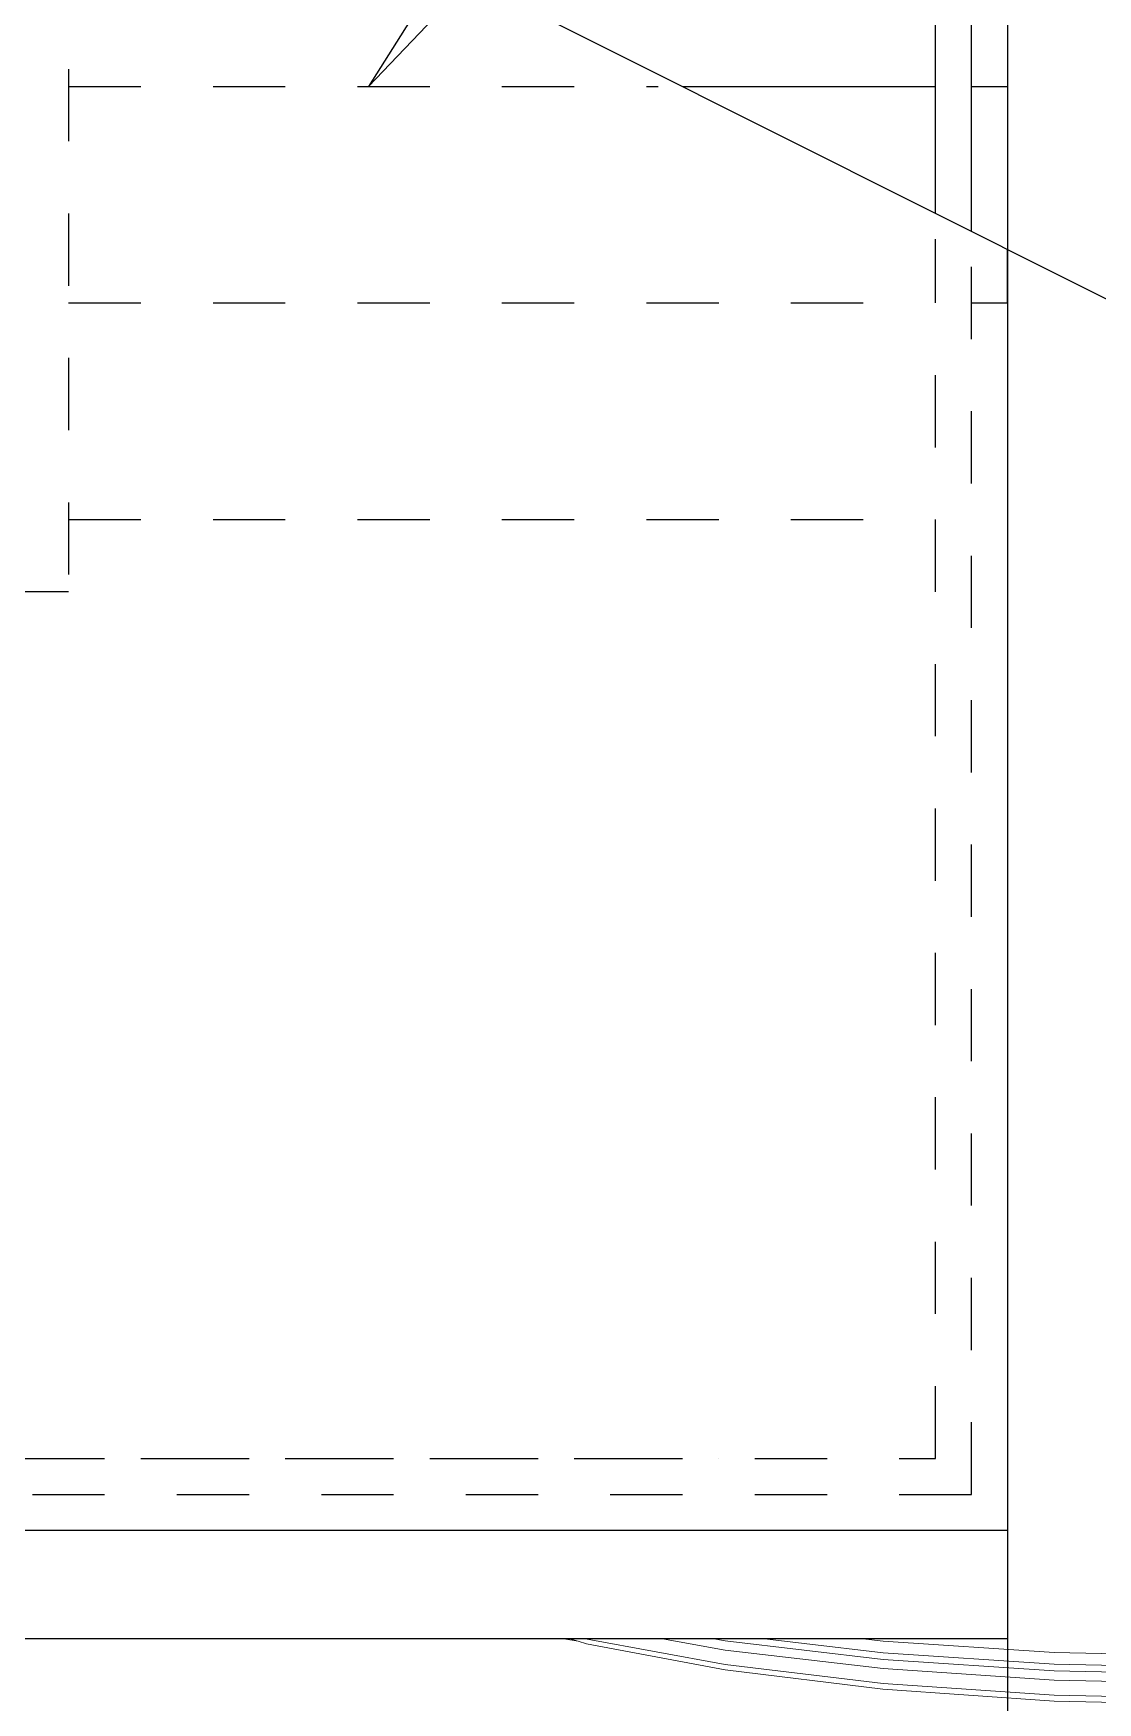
# Model space of a CAD drawing. Extents: x -28 to 149, y -33 to 76.
# Drawn here: x 57.926 to 59.4, y 18.662 to 20.973 of the extents above; entities that cross this region are included whole.
import ezdxf

# ---------------------------------------------------------------- set-up
doc = ezdxf.new("R2010")
doc.units = 0
doc.set_wipeout_variables(frame=1)
doc.linetypes.add('STYLE_01', pattern=[0.15, 0.1, -0.05])
for name, color, linetype in [('arq-escaleras', 1, 'Continuous'), ('arq-mobiliario', 1, 'Continuous'), ('arq-paredes-liv', 3, 'Continuous'), ('arq-proyeccion', 251, 'STYLE_01'), ('arq-proyección edificios anexos', 250, 'Continuous')]:
    doc.layers.add(name, color=color, linetype=linetype)

# ---------------------------------------------------------------- blocks, each defined once
blk = doc.blocks.new('08')
at = {"lineweight": 0}
for p, q in [((-1.0535, -7.168), (-1.1738, -7.1458)), ((-1.3407, -7.1839), (-1.3401, -7.1855)), ((-1.2095, -7.1839), (-1.3407, -7.1839)), ((-1.3401, -7.1855), (-1.3393, -7.1879)), ((-1.2636, -7.4052), (-1.3393, -7.1879)), ((-1.3393, -7.1879), (-1.3371, -7.1942)), ((-1.1237, -7.4383), (-1.2095, -7.1839)), ((-0.8809, -7.1839), (-1.2095, -7.1839)), ((-0.5543, -7.168), (-1.0535, -7.168)), ((-0.8592, -7.4423), (-0.8809, -7.1839)), ((-0.5543, -7.1839), (-0.8809, -7.1839)), ((-0.5543, -7.168), (-0.5543, -7.1839)), ((-0.5332, -7.168), (-0.5543, -7.168)), ((-0.5332, -7.1839), (-0.5543, -7.1839)), ((-0.5332, -7.1839), (-0.5332, -7.168)), ((-0.4757, -7.168), (-0.5332, -7.168)), ((-0.4757, -7.1839), (-0.5332, -7.1839)), ((-0.4757, -7.168), (-0.4757, -7.1839)), ((-0.3971, -7.168), (-0.4757, -7.168)), ((-0.3971, -7.1839), (-0.4757, -7.1839)), ((-0.3971, -7.1839), (-0.3971, -7.168)), ((-0.0256, -7.168), (-0.3971, -7.168)), ((-0.0256, -7.1839), (-0.3971, -7.1839)), ((-1.3371, -7.1942), (-1.3341, -7.2029)), ((-1.3198, -7.2439), (-1.3341, -7.2029)), ((-1.335, -7.2439), (-1.3536, -7.252)), ((-1.3536, -7.252), (-1.3536, -7.4093)), ((-1.3198, -7.2439), (-1.335, -7.2439)), ((-1.335, -7.2439), (-1.335, -7.4093)), ((-1.2636, -7.4052), (-1.3198, -7.2439)), ((-1.3672, -7.4093), (-1.3767, -7.4093)), ((-1.3767, -7.4093), (-1.3767, -8.2956)), ((-1.3663, -7.4093), (-1.3672, -7.4093)), ((-1.3672, -7.4093), (-1.3672, -8.2956)), ((-1.3663, -7.4093), (-1.3536, -7.4093)), ((-1.3663, -8.622), (-1.3663, -7.4093)), ((-1.335, -7.4093), (-1.3536, -7.4093)), ((-1.2636, -7.4093), (-1.335, -7.4093)), ((-1.2576, -7.4149), (-1.2636, -7.4052)), ((-1.2636, -7.4093), (-1.2636, -7.4052)), ((-1.2636, -7.4122), (-1.2636, -7.4093)), ((-1.2636, -7.4122), (-1.2576, -7.4218)), ((-1.2636, -7.6685), (-1.2636, -7.4122)), ((-1.2092, -7.4271), (-1.2576, -7.4149)), ((-1.2576, -7.4218), (-1.2092, -7.4341)), ((-1.1345, -7.4374), (-1.2092, -7.4271)), ((-1.2092, -7.4341), (-1.1345, -7.4444)), ((-1.2092, -7.4341), (-1.2039, -7.7265)), ((-1.1237, -7.4383), (-1.1345, -7.4374)), ((-1.1223, -7.4423), (-1.1237, -7.4383)), ((-1.1223, -7.4454), (-1.1223, -7.4423)), ((-1.1223, -7.4423), (-0.8592, -7.4423)), ((-0.8592, -7.4493), (-0.8592, -7.4423)), ((0.8588, -7.4423), (-0.8592, -7.4423)), ((-1.1345, -7.4444), (-1.1223, -7.4454)), ((-1.1223, -7.4493), (-1.1223, -7.4454)), ((-1.0843, -7.7146), (-1.1223, -7.4493)), ((-1.0537, -7.4493), (-1.1223, -7.4493)), ((-1.0537, -7.4493), (-0.9185, -7.4493)), ((-1.0537, -7.4493), (-0.8968, -7.4493)), ((-0.8968, -7.4493), (-0.8592, -7.4493)), ((-0.859, -7.4494), (-0.8968, -7.4493)), ((-0.2334, -7.4494), (-0.8592, -7.4493)), ((-0.8592, -7.4493), (-0.0002, -7.4493)), ((-0.8304, -7.7323), (-0.859, -7.4494)), ((-0.2334, -7.4494), (-0.859, -7.4494)), ((-0.0002, -7.4493), (-0.2334, -7.4494)), ((-1.2713, -7.6756), (-1.2636, -7.6685)), ((-1.2713, -7.6786), (-1.2636, -7.6723)), ((-1.2636, -7.6723), (-1.2636, -7.6685)), ((-1.2636, -7.683), (-1.2636, -7.6723)), ((-1.2713, -7.6786), (-1.2713, -7.6756)), ((-1.2713, -7.6866), (-1.2713, -7.6786)), ((-1.2636, -7.683), (-1.2713, -7.6866)), ((-1.2713, -7.971), (-1.2713, -7.6866)), ((-1.2636, -7.9159), (-1.2636, -7.683)), ((-1.247, -7.7142), (-1.2526, -7.7291)), ((-1.2039, -7.7265), (-1.247, -7.7142)), ((-1.0734, -7.7549), (-1.0843, -7.7146)), ((-1.2526, -7.7291), (-1.2569, -7.7712)), ((-1.2039, -7.7265), (-1.1345, -7.7404)), ((-1.1345, -7.7404), (-1.1121, -7.7551)), ((-0.7117, -8.2751), (-0.8304, -7.7323)), ((-1.1121, -7.7551), (-1.0995, -7.7861)), ((-1.0734, -7.9171), (-1.0734, -7.7549)), ((-0.9406, -8.2473), (-1.0734, -7.7549)), ((-1.2569, -7.7712), (-1.259, -7.831)), ((-1.2291, -7.8078), (-1.2269, -7.7851)), ((-1.2269, -7.7851), (-1.2239, -7.7769)), ((-1.1135, -7.7769), (-1.2239, -7.7769)), ((-1.1135, -7.7769), (-1.0995, -7.7861)), ((-1.0995, -7.7861), (-1.0958, -7.7951)), ((-1.2302, -7.8401), (-1.2291, -7.8078)), ((-1.0958, -7.7951), (-1.0899, -7.8498)), ((-1.259, -7.831), (-1.2593, -7.9158)), ((-1.0899, -7.8498), (-1.09, -7.9163)), ((-1.2593, -7.9158), (-1.2636, -7.9159)), ((-1.2636, -7.9323), (-1.2636, -7.9159)), ((-1.2593, -7.9158), (-1.2594, -7.9327)), ((-1.2307, -7.916), (-1.2593, -7.9158)), ((-1.09, -7.9163), (-1.2307, -7.916)), ((-1.09, -7.9163), (-1.09, -7.9164)), ((-1.0734, -7.9171), (-1.09, -7.9164)), ((-1.09, -7.9164), (-1.09, -7.9323)), ((-1.072, -8.7625), (-1.0734, -7.9171)), ((-1.2636, -7.9323), (-1.2594, -7.9327)), ((-1.2636, -7.9323), (-1.2636, -7.9746)), ((-1.2594, -7.9327), (-1.262, -8.6734)), ((-1.2594, -7.9327), (-1.2308, -7.9324)), ((-1.2315, -8.0736), (-1.2308, -7.9324)), ((-1.2308, -7.9324), (-1.09, -7.9323)), ((-1.09, -8.0289), (-1.09, -7.9323)), ((-1.09, -7.9323), (-1.0797, -7.9323)), ((-1.0797, -7.9323), (-1.0806, -8.7496)), ((-1.2713, -7.971), (-1.2636, -7.9746)), ((-1.2713, -7.979), (-1.2713, -7.971)), ((-1.2636, -7.9746), (-1.2636, -7.9852)), ((-1.2713, -7.979), (-1.2636, -7.9852)), ((-1.2713, -7.979), (-1.2713, -7.9819)), ((-1.2636, -7.9891), (-1.2713, -7.9819)), ((-1.2636, -7.9852), (-1.2636, -7.9892)), ((-1.2636, -8.1416), (-1.2636, -7.9891)), ((-1.2636, -7.9892), (-1.2636, -7.9891)), ((-1.2636, -7.9892), (-1.2633, -8.3186)), ((-1.2242, -7.9932), (-1.2278, -8.0038)), ((-1.1819, -7.9939), (-1.2242, -7.9932)), ((-1.1141, -7.9957), (-1.1819, -7.9939)), ((-1.0994, -8.0055), (-1.1141, -7.9957)), ((-1.2278, -8.0038), (-1.2305, -8.0331)), ((-1.2164, -8.0214), (-1.2137, -8.0134)), ((-1.2137, -8.0134), (-1.1717, -8.0137)), ((-1.1717, -8.0137), (-1.1041, -8.0139)), ((-1.1041, -8.0139), (-1.0931, -8.0213)), ((-1.09, -8.0289), (-1.0994, -8.0055)), ((-1.2305, -8.0331), (-1.2315, -8.0736)), ((-1.2194, -8.0736), (-1.2185, -8.0432)), ((-1.2185, -8.0432), (-1.2164, -8.0214)), ((-1.09, -8.029), (-1.0931, -8.0213)), ((-1.09, -8.029), (-1.09, -8.0289)), ((-1.0899, -8.5748), (-1.09, -8.029)), ((-1.2315, -8.0736), (-1.2337, -8.5353)), ((-1.2217, -8.5353), (-1.2194, -8.0736)), ((-1.2636, -8.1416), (-1.2634, -8.3186)), ((-1.2636, -8.1416), (-1.2636, -8.5901)), ((-0.9406, -8.2473), (-0.9395, -8.2493)), ((-0.9395, -8.2493), (-0.809, -8.4742)), ((-0.6269, -8.4992), (-0.7117, -8.2751)), ((-1.3672, -8.2956), (-1.3767, -8.2956)), ((-1.3767, -8.5509), (-1.3767, -8.2956)), ((-1.3672, -8.3608), (-1.3672, -8.2956)), ((-1.2634, -8.3186), (-1.2633, -8.3186)), ((-1.2634, -8.3186), (-1.2632, -8.4653)), ((-1.2633, -8.3186), (-1.2631, -8.4653)), ((-1.3672, -8.3608), (-1.3672, -8.3688)), ((-1.3672, -8.3688), (-1.3672, -8.3977)), ((-1.3672, -8.4108), (-1.3672, -8.3977)), ((-1.3672, -8.4108), (-1.3672, -8.4728)), ((-1.3672, -8.4743), (-1.3672, -8.4728)), ((-1.3672, -8.5509), (-1.3672, -8.4743)), ((-1.2632, -8.4653), (-1.2631, -8.4653)), ((-1.2632, -8.4653), (-1.2632, -8.5297)), ((-1.2631, -8.4653), (-1.2631, -8.5298)), ((-0.8079, -8.476), (-0.809, -8.4742)), ((-0.8079, -8.476), (-0.6674, -8.6599)), ((-0.6269, -8.4992), (-0.536, -8.6831)), ((-1.3672, -8.5509), (-1.3767, -8.5509)), ((-1.3767, -8.5613), (-1.3767, -8.5509)), ((-1.3672, -8.5514), (-1.3672, -8.5509)), ((-1.3672, -8.5518), (-1.3672, -8.5514)), ((-1.3672, -8.5613), (-1.3672, -8.5518)), ((-1.2631, -8.5298), (-1.2632, -8.5297)), ((-1.2632, -8.5297), (-1.2631, -8.6374)), ((-1.2631, -8.5298), (-1.263, -8.6373)), ((-1.2344, -8.6734), (-1.2337, -8.5353)), ((-1.2337, -8.5353), (-1.2328, -8.5718)), ((-1.2211, -8.5626), (-1.2217, -8.5353)), ((-1.6445, -8.5839), (-1.6206, -8.5552)), ((-1.6074, -8.5708), (-1.6324, -8.5983)), ((-1.6074, -8.5708), (-1.6206, -8.5552)), ((-1.5878, -8.5942), (-1.6074, -8.5708)), ((-1.3672, -8.5613), (-1.3767, -8.5613)), ((-1.3767, -8.588), (-1.3767, -8.5613)), ((-1.3672, -8.5613), (-1.3672, -8.588)), ((-1.3031, -8.5742), (-1.2636, -8.5901)), ((-1.3031, -8.5742), (-1.3031, -8.6479)), ((-1.2328, -8.5718), (-1.2305, -8.5985)), ((-1.2193, -8.5827), (-1.2211, -8.5626)), ((-1.0899, -8.5748), (-1.0931, -8.5827)), ((-1.0899, -8.5765), (-1.0899, -8.5748)), ((-1.6445, -8.5839), (-1.6564, -8.6185)), ((-1.6324, -8.5983), (-1.6445, -8.5839)), ((-1.6227, -8.61), (-1.6324, -8.5983)), ((-1.5878, -8.5942), (-1.6122, -8.6179)), ((-1.5213, -8.6734), (-1.5878, -8.5942)), ((-1.5213, -8.6734), (-1.5878, -8.5942)), ((-1.3672, -8.588), (-1.3767, -8.588)), ((-1.3767, -8.6245), (-1.3767, -8.588)), ((-1.3672, -8.6192), (-1.3672, -8.588)), ((-1.2636, -8.6377), (-1.2636, -8.5901)), ((-1.2305, -8.5985), (-1.2273, -8.6082)), ((-1.217, -8.59), (-1.2193, -8.5827)), ((-1.217, -8.59), (-1.1041, -8.59)), ((-1.1135, -8.6082), (-1.0987, -8.5985)), ((-1.0931, -8.5827), (-1.1041, -8.59)), ((-1.0987, -8.5985), (-1.0899, -8.5765)), ((-1.0899, -8.6582), (-1.0899, -8.5765)), ((-1.6542, -8.6535), (-1.6564, -8.6185)), ((-1.6471, -8.6295), (-1.6564, -8.6185)), ((-1.6227, -8.61), (-1.6356, -8.6328)), ((-1.6108, -8.6191), (-1.6249, -8.6418)), ((-1.6224, -8.6094), (-1.6227, -8.61)), ((-1.6122, -8.6179), (-1.6224, -8.6094)), ((-1.6108, -8.6191), (-1.6122, -8.6179)), ((-1.5935, -8.6337), (-1.6108, -8.6191)), ((-1.363, -8.6734), (-1.3672, -8.6192)), ((-1.3672, -8.6192), (-1.3672, -8.6245)), ((-1.3663, -8.622), (-1.3672, -8.6192)), ((-1.3662, -8.622), (-1.3663, -8.622)), ((-1.3662, -8.622), (-1.3622, -8.6734)), ((-1.3637, -8.6239), (-1.3662, -8.622)), ((-1.1135, -8.6082), (-1.2273, -8.6082)), ((-1.6471, -8.6295), (-1.6368, -8.6417)), ((-1.6368, -8.6417), (-1.6393, -8.6589)), ((-1.6356, -8.6328), (-1.6368, -8.6417)), ((-1.6249, -8.6418), (-1.6356, -8.6328)), ((-1.6089, -8.6552), (-1.6249, -8.6418)), ((-1.5935, -8.6337), (-1.6089, -8.6552)), ((-1.5461, -8.6734), (-1.5935, -8.6337)), ((-1.5935, -8.6337), (-1.5461, -8.6734)), ((-1.3728, -8.6734), (-1.3767, -8.6245)), ((-1.3633, -8.6734), (-1.3672, -8.6245)), ((-1.3636, -8.624), (-1.3637, -8.6239)), ((-1.3598, -8.6734), (-1.3636, -8.624)), ((-1.3031, -8.6479), (-1.3636, -8.624)), ((-1.263, -8.6376), (-1.3252, -8.6734)), ((-1.3031, -8.6589), (-1.2636, -8.6377)), ((-1.2636, -8.6377), (-1.2631, -8.6374)), ((-1.2631, -8.6374), (-1.263, -8.6373)), ((-1.263, -8.6373), (-1.263, -8.6376)), ((-1.263, -8.6376), (-1.263, -8.6508)), ((-1.2314, -8.6362), (-1.2338, -8.6629)), ((-1.2283, -8.6264), (-1.2314, -8.6362)), ((-1.2283, -8.6264), (-1.1135, -8.6264)), ((-1.2202, -8.652), (-1.2179, -8.6447)), ((-1.1204, -8.6447), (-1.2179, -8.6447)), ((-1.1739, -8.6763), (-1.1014, -8.6345)), ((-1.1204, -8.6447), (-1.1739, -8.6734)), ((-1.1014, -8.6345), (-1.1204, -8.6447)), ((-1.1014, -8.6345), (-1.1135, -8.6264)), ((-1.0987, -8.6362), (-1.1014, -8.6345)), ((-1.1014, -8.6465), (-1.1014, -8.6345)), ((-1.0899, -8.6582), (-1.0987, -8.6362)), ((-1.6492, -8.6595), (-1.6492, -8.6595)), ((-1.6347, -8.6767), (-1.6492, -8.6595)), ((-1.6311, -8.6658), (-1.6393, -8.6589)), ((-1.6393, -8.6589), (-1.6347, -8.6767)), ((-1.6189, -8.6761), (-1.6311, -8.6658)), ((-1.6089, -8.6552), (-1.6189, -8.6761)), ((-1.5763, -8.6825), (-1.6089, -8.6552)), ((-1.3302, -8.6734), (-1.3031, -8.6589)), ((-1.3225, -8.6734), (-1.263, -8.6508)), ((-1.3031, -8.6479), (-1.3031, -8.6589)), ((-1.263, -8.6508), (-1.263, -8.6734)), ((-1.2338, -8.6629), (-1.234, -8.6734)), ((-1.222, -8.672), (-1.2202, -8.652)), ((-1.1014, -8.6488), (-1.1739, -8.6763)), ((-1.1014, -8.6465), (-1.0931, -8.652)), ((-1.1014, -8.6488), (-1.1014, -8.6465)), ((-1.1014, -8.6833), (-1.1014, -8.6488)), ((-1.0931, -8.652), (-1.0899, -8.6599)), ((-1.0899, -8.6599), (-1.0899, -8.6582)), ((-1.0899, -8.7359), (-1.0899, -8.6599)), ((-0.4962, -8.7844), (-0.6674, -8.6599)), ((-1.6347, -8.6767), (-1.6329, -8.6839)), ((-1.6329, -8.6839), (-1.6219, -8.6931)), ((-1.6189, -8.6761), (-1.5327, -8.7484)), ((-1.5769, -8.6833), (-1.5553, -8.6833)), ((-1.5533, -8.6904), (-1.5748, -8.6904)), ((-1.5533, -8.6763), (-1.573, -8.6763)), ((-1.5651, -8.6734), (-1.5461, -8.6734)), ((-1.5553, -8.6833), (-1.5533, -8.6763)), ((-1.5533, -8.6904), (-1.5553, -8.6833)), ((-1.5553, -8.6833), (-1.5013, -8.6833)), ((-1.5533, -8.6763), (-1.5002, -8.6763)), ((-1.5533, -8.6904), (-1.5002, -8.6904)), ((-1.5213, -8.6734), (-1.5461, -8.6734)), ((-1.5461, -8.6734), (-1.5461, -8.6734)), ((-1.5213, -8.6734), (-1.5213, -8.6734)), ((-1.3728, -8.6734), (-1.5213, -8.6734)), ((-1.5013, -8.6833), (-1.5002, -8.6763)), ((-1.5002, -8.6904), (-1.5013, -8.6833)), ((-1.5013, -8.6833), (-1.1014, -8.6833)), ((-1.5002, -8.6763), (-1.1739, -8.6763)), ((-1.5002, -8.6904), (-1.1739, -8.6904)), ((-1.3728, -8.6734), (-1.3633, -8.6734)), ((-1.3633, -8.6734), (-1.363, -8.6734)), ((-1.363, -8.6734), (-1.3622, -8.6734)), ((-1.3622, -8.6734), (-1.3598, -8.6734)), ((-1.3598, -8.6734), (-1.3302, -8.6734)), ((-1.3252, -8.6734), (-1.3302, -8.6734)), ((-1.3225, -8.6734), (-1.3252, -8.6734)), ((-1.263, -8.6734), (-1.3225, -8.6734)), ((-1.262, -8.6734), (-1.263, -8.6734)), ((-1.2344, -8.6734), (-1.262, -8.6734)), ((-1.234, -8.6734), (-1.2344, -8.6734)), ((-1.222, -8.6734), (-1.234, -8.6734)), ((-1.222, -8.6734), (-1.222, -8.672)), ((-1.1739, -8.6734), (-1.222, -8.6734)), ((-1.1739, -8.6734), (-1.1739, -8.6763)), ((-1.1739, -8.6933), (-1.1739, -8.6904)), ((-1.1014, -8.7179), (-1.1739, -8.6904)), ((-1.1014, -8.6833), (-1.1014, -8.7179)), ((-0.4297, -8.7936), (-0.536, -8.6831)), ((-1.619, -8.6955), (-1.6219, -8.6931)), ((-1.5719, -8.735), (-1.619, -8.6955)), ((-1.619, -8.6955), (-1.5893, -8.7309)), ((-1.5634, -8.6933), (-1.5666, -8.6933)), ((-1.5139, -8.7349), (-1.5634, -8.6933)), ((-1.5634, -8.6933), (-1.5223, -8.6933)), ((-1.5087, -8.7048), (-1.5223, -8.6933)), ((-1.5046, -8.6933), (-1.5223, -8.6933)), ((-1.4997, -8.6992), (-1.5087, -8.7048)), ((-1.4953, -8.716), (-1.5087, -8.7048)), ((-1.4997, -8.6992), (-1.5046, -8.6933)), ((-1.4866, -8.7148), (-1.5046, -8.6933)), ((-1.5046, -8.6933), (-1.5046, -8.6933)), ((-1.5046, -8.6933), (-1.3713, -8.6933)), ((-1.4866, -8.7148), (-1.4997, -8.6992)), ((-1.346, -9.0139), (-1.3713, -8.6933)), ((-1.3713, -8.6933), (-1.3618, -8.6933)), ((-1.3365, -9.0135), (-1.3618, -8.6933)), ((-1.3618, -8.6933), (-1.3614, -8.6933)), ((-1.3365, -9.0135), (-1.3614, -8.6933)), ((-1.3614, -8.6933), (-1.3606, -8.6933)), ((-1.3606, -8.6933), (-1.3356, -9.0133)), ((-1.3606, -8.6933), (-1.3582, -8.6933)), ((-1.3331, -9.0132), (-1.3582, -8.6933)), ((-1.3582, -8.6933), (-1.3302, -8.6933)), ((-1.2629, -8.7162), (-1.3302, -8.6933)), ((-1.3302, -8.6933), (-1.3031, -8.7079)), ((-1.3225, -8.6933), (-1.3302, -8.6933)), ((-1.3225, -8.6933), (-1.2629, -8.716)), ((-1.263, -8.6933), (-1.3225, -8.6933)), ((-1.3031, -9.1597), (-1.3031, -8.7079)), ((-1.3031, -8.7079), (-1.2636, -8.7291)), ((-1.263, -8.6933), (-1.2629, -8.716)), ((-1.262, -8.6933), (-1.263, -8.6933)), ((-1.262, -8.6933), (-1.2628, -8.9082)), ((-1.2346, -8.6933), (-1.262, -8.6933)), ((-1.2346, -8.6995), (-1.2358, -8.9133)), ((-1.2345, -8.6933), (-1.2346, -8.6995)), ((-1.2346, -8.6995), (-1.2346, -8.6933)), ((-1.2345, -8.6933), (-1.2346, -8.6933)), ((-1.2225, -8.6933), (-1.2345, -8.6933)), ((-1.2242, -8.9132), (-1.2226, -8.6994)), ((-1.2226, -8.6994), (-1.2225, -8.6933)), ((-1.1739, -8.6933), (-1.2225, -8.6933)), ((-1.1014, -8.7321), (-1.1739, -8.6933)), ((-1.1739, -8.6933), (-1.1014, -8.7179)), ((-1.5719, -8.735), (-1.5893, -8.7309)), ((-1.549, -8.7543), (-1.5719, -8.735)), ((-1.5327, -8.7484), (-1.5139, -8.7349)), ((-1.4953, -8.716), (-1.5139, -8.7349)), ((-1.4979, -8.7484), (-1.5139, -8.7349)), ((-1.478, -8.7305), (-1.4979, -8.7484)), ((-1.4926, -8.7182), (-1.4953, -8.716)), ((-1.4926, -8.7182), (-1.4866, -8.7148)), ((-1.478, -8.7305), (-1.4926, -8.7182)), ((-1.4665, -8.7402), (-1.478, -8.7305)), ((-1.2636, -9.1096), (-1.2636, -8.7291)), ((-1.2636, -8.7291), (-1.263, -8.7294)), ((-1.263, -8.7294), (-1.2628, -8.9082)), ((-1.263, -8.7294), (-1.2629, -8.7294)), ((-1.2629, -8.716), (-1.2629, -8.7162)), ((-1.2629, -8.7162), (-1.2629, -8.7294)), ((-1.2629, -8.7294), (-1.2628, -8.9082)), ((-1.1014, -8.7179), (-1.1014, -8.7321)), ((-1.0942, -8.7832), (-1.0899, -8.7359)), ((-1.5423, -8.7599), (-1.549, -8.7543)), ((-1.5379, -8.7636), (-1.5423, -8.7599)), ((-1.5205, -8.7587), (-1.5327, -8.7484)), ((-1.5123, -8.7655), (-1.5205, -8.7587)), ((-1.4872, -8.7574), (-1.5123, -8.7655)), ((-1.4872, -8.7574), (-1.4979, -8.7484)), ((-1.4665, -8.7402), (-1.4872, -8.7574)), ((-1.0806, -8.7496), (-1.0862, -8.8064)), ((-1.5123, -8.7655), (-1.5379, -8.7636)), ((-1.0942, -8.7832), (-1.0999, -8.7896)), ((-1.0946, -8.7878), (-1.0942, -8.7832)), ((-1.0762, -8.8223), (-1.072, -8.7625)), ((-1.0999, -8.7896), (-1.1677, -8.8784)), ((-1.1083, -8.8077), (-1.0978, -8.7964)), ((-1.1077, -8.8236), (-1.0978, -8.7964)), ((-1.0862, -8.8064), (-1.1021, -8.8521)), ((-1.0978, -8.7964), (-1.0946, -8.7878)), ((-0.4962, -8.7844), (-0.4089, -8.8339)), ((-1.1775, -8.894), (-1.1083, -8.8077)), ((-1.1267, -8.8436), (-1.1077, -8.8236)), ((-1.0858, -8.8491), (-1.0762, -8.8223)), ((-1.1991, -8.9335), (-1.1267, -8.8436)), ((-1.1021, -8.8521), (-1.125, -8.8769)), ((-1.0862, -8.8485), (-1.1077, -8.8657)), ((-1.0862, -8.8485), (-1.1021, -8.8942)), ((-1.0858, -8.8491), (-1.0862, -8.8485)), ((-1.0762, -8.8644), (-1.0858, -8.8491)), ((-1.0587, -8.8732), (-1.0471, -8.837)), ((-0.9787, -8.8512), (-1.0471, -8.837)), ((-0.8744, -8.8643), (-0.9787, -8.8512)), ((-0.4089, -8.8339), (-0.3206, -8.8545)), ((-0.3755, -8.8385), (-0.3229, -8.8389)), ((0.3225, -8.8389), (-0.3229, -8.8389)), ((-1.1077, -8.8657), (-1.1176, -8.896)), ((-1.1021, -8.8942), (-1.1077, -8.8657)), ((-1.0931, -8.9114), (-1.0762, -8.8644)), ((-1.0587, -8.8732), (-1.0762, -8.8644)), ((-1.0471, -8.8791), (-1.0587, -8.8732)), ((-0.7388, -8.8757), (-0.8744, -8.8643)), ((-0.5772, -8.8851), (-0.7388, -8.8757)), ((0.3202, -8.8545), (-0.3206, -8.8545)), ((-1.2208, -8.966), (-1.1775, -8.894)), ((-1.125, -8.8769), (-1.1986, -8.9817)), ((-1.1907, -9.0009), (-1.1176, -8.896)), ((-1.1677, -8.8784), (-1.1775, -8.894)), ((-1.1176, -8.896), (-1.125, -8.919)), ((-1.1021, -8.8942), (-1.0931, -8.9114)), ((-1.065, -8.9349), (-1.0471, -8.8791)), ((-0.9787, -8.8933), (-1.0471, -8.8791)), ((-0.8744, -8.9064), (-0.9787, -8.8933)), ((-0.3956, -8.8921), (-0.5772, -8.8851)), ((-0.2004, -8.8964), (-0.3956, -8.8921)), ((-0.0002, -8.8979), (-0.2004, -8.8964)), ((-1.2628, -8.9082), (-1.2636, -9.1096)), ((-1.2615, -8.9722), (-1.2628, -8.9082)), ((-1.2358, -8.9133), (-1.235, -8.952)), ((-1.2236, -8.9452), (-1.2242, -8.9132)), ((-1.125, -8.919), (-1.116, -8.9359)), ((-1.116, -8.9359), (-1.0931, -8.9114)), ((-1.065, -8.9349), (-1.0931, -8.9114)), ((-0.7388, -8.9179), (-0.8744, -8.9064)), ((-0.5772, -8.9272), (-0.7388, -8.9179)), ((-1.2513, -9.0191), (-1.1991, -8.9335)), ((-1.235, -8.952), (-1.2236, -8.9452)), ((-1.2214, -8.9659), (-1.2236, -8.9452)), ((-1.116, -8.9359), (-1.1044, -8.9489)), ((-1.0893, -8.966), (-1.065, -8.9349)), ((-0.9968, -8.9575), (-1.065, -8.9349)), ((-0.3956, -8.9342), (-0.5772, -8.9272)), ((-0.2004, -8.9385), (-0.3956, -8.9342)), ((-0.0002, -8.94), (-0.2004, -8.9385)), ((-1.235, -8.952), (-1.2323, -8.9773)), ((-1.2323, -8.9773), (-1.2214, -8.9659)), ((-1.2288, -8.9793), (-1.2208, -8.966)), ((-1.2208, -8.966), (-1.2214, -8.9659)), ((-1.1044, -8.9489), (-1.1634, -9.0462)), ((-1.1044, -8.9489), (-1.0893, -8.966)), ((-1.0893, -8.966), (-1.0734, -8.9728)), ((-0.8916, -8.9783), (-0.9968, -8.9575)), ((-1.2615, -8.9722), (-1.2571, -9.0148)), ((-1.1986, -8.9817), (-1.2507, -9.0759)), ((-1.2323, -8.9773), (-1.2288, -8.9793)), ((-1.0734, -8.9728), (-1.1235, -9.068)), ((-1.0836, -9.0898), (-1.0353, -8.9891)), ((-1.0734, -8.9728), (-1.0353, -8.9891)), ((-1.0353, -8.9891), (-1.0213, -8.995)), ((-0.7541, -8.9966), (-0.8916, -8.9783)), ((-1.346, -9.0139), (-1.3322, -9.1597)), ((-1.3365, -9.0135), (-1.3365, -9.0139)), ((-1.3365, -9.0139), (-1.3229, -9.158)), ((-1.3356, -9.0133), (-1.3218, -9.1598)), ((-1.3331, -9.0132), (-1.3194, -9.1598)), ((-1.2571, -9.0148), (-1.2513, -9.0191)), ((-1.2571, -9.0148), (-1.2507, -9.0759)), ((-1.2431, -9.0938), (-1.1907, -9.0009)), ((-1.0213, -8.995), (-0.9151, -9.0218)), ((-0.5897, -9.0115), (-0.7541, -8.9966)), ((-0.4044, -9.0227), (-0.5897, -9.0115)), ((-0.9151, -9.0218), (-0.7751, -9.0452)), ((-0.2081, -9.0585), (-0.4044, -9.0227)), ((-0.4044, -9.0227), (-0.205, -9.0296)), ((-0.205, -9.0296), (-0.0002, -9.0319)), ((-1.1634, -9.0462), (-1.2191, -9.1454)), ((-0.7751, -9.0452), (-0.6068, -9.0644)), ((-0.0002, -9.0612), (-0.2081, -9.0585)), ((-1.2507, -9.0759), (-1.2636, -9.1096)), ((-1.1235, -9.068), (-1.1837, -9.1703)), ((-0.6068, -9.0644), (-0.4165, -9.0787)), ((-0.4165, -9.0787), (-0.2112, -9.0875)), ((-1.2613, -9.1289), (-1.2431, -9.0938)), ((-1.1483, -9.1951), (-1.0836, -9.0898)), ((-0.2112, -9.0875), (-0.0002, -9.0905)), ((-1.2636, -9.1096), (-1.2613, -9.1289)), ((-1.2636, -9.1096), (-1.2636, -9.1598)), ((-1.2613, -9.1289), (-1.2614, -9.1803)), ((-1.2613, -9.1289), (-1.2371, -9.1827)), ((-1.2191, -9.1454), (-1.2371, -9.1827)), ((-1.3227, -9.1597), (-1.3322, -9.1597)), ((-1.3227, -9.1597), (-1.3229, -9.158)), ((-1.3227, -9.1597), (-1.3218, -9.1598)), ((-1.3218, -9.1598), (-1.3194, -9.1598)), ((-1.3194, -9.1598), (-1.2636, -9.1598)), ((-1.3031, -9.1597), (-1.2636, -9.1598)), ((-1.2636, -9.1598), (-1.2636, -9.1609)), ((-1.2633, -9.1802), (-1.2636, -9.1609)), ((-1.1837, -9.1703), (-1.2011, -9.2085)), ((-1.3284, -9.1802), (-1.3348, -9.1802)), ((-1.3348, -9.1802), (-1.3091, -9.2345)), ((-1.3284, -9.1802), (-1.3038, -9.2318)), ((-1.3151, -9.1802), (-1.3284, -9.1802)), ((-1.2898, -9.2345), (-1.3151, -9.1802)), ((-1.3151, -9.1802), (-1.3088, -9.1802)), ((-1.2916, -9.1802), (-1.3088, -9.1802)), ((-1.3088, -9.1802), (-1.2845, -9.2318)), ((-1.2916, -9.1802), (-1.2703, -9.2243)), ((-1.2633, -9.1802), (-1.2916, -9.1802)), ((-1.2633, -9.1803), (-1.2633, -9.1802)), ((-1.2614, -9.1803), (-1.2633, -9.1803)), ((-1.2633, -9.1803), (-1.2613, -9.1805)), ((-1.2613, -9.1805), (-1.2633, -9.1803)), ((-1.2492, -9.2134), (-1.2633, -9.1803)), ((-1.2614, -9.1803), (-1.2613, -9.1805)), ((-1.2613, -9.1805), (-1.2613, -9.1805)), ((-1.2371, -9.1827), (-1.2371, -9.1968)), ((-1.2371, -9.1827), (-1.2011, -9.2085)), ((-1.2371, -9.1968), (-1.2371, -9.206)), ((-1.2011, -9.2229), (-1.2371, -9.1968)), ((-1.1652, -9.2343), (-1.1483, -9.1951)), ((-1.2508, -9.2142), (-1.2507, -9.2142)), ((-1.2507, -9.2142), (-1.2492, -9.2134)), ((-1.2481, -9.2159), (-1.2507, -9.2142)), ((-1.2481, -9.2159), (-1.2492, -9.2134)), ((-1.2481, -9.2159), (-1.2387, -9.2378)), ((-1.2371, -9.206), (-1.1652, -9.2582)), ((-1.2371, -9.206), (-1.2371, -9.2357)), ((-1.1652, -9.2709), (-1.2371, -9.206)), ((-1.2011, -9.2085), (-1.2011, -9.2229)), ((-1.2011, -9.2085), (-1.1652, -9.2343)), ((-1.3091, -9.2345), (-1.3038, -9.2318)), ((-1.233, -9.2867), (-1.3091, -9.2345)), ((-1.3038, -9.2318), (-1.2294, -9.2827)), ((-1.2898, -9.2345), (-1.2845, -9.2318)), ((-1.2148, -9.2867), (-1.2898, -9.2345)), ((-1.2845, -9.2318), (-1.2113, -9.2827)), ((-1.2703, -9.2243), (-1.2015, -9.2717)), ((-1.2387, -9.2378), (-1.2371, -9.2357)), ((-1.186, -9.2778), (-1.2387, -9.2378)), ((-1.2371, -9.2357), (-1.1655, -9.2886)), ((-1.1214, -9.2615), (-1.1652, -9.2343)), ((-1.1652, -9.2343), (-1.0484, -9.282)), ((-1.1652, -9.2582), (-1.0484, -9.3063)), ((-1.0484, -9.297), (-1.1214, -9.2615)), ((-1.233, -9.2867), (-1.1095, -9.3349)), ((-1.2294, -9.2827), (-1.107, -9.3303)), ((-1.2148, -9.2867), (-1.1001, -9.3321)), ((-1.2113, -9.2827), (-1.0907, -9.3303)), ((-1.2015, -9.2717), (-1.186, -9.2778)), ((-1.1663, -9.2927), (-1.186, -9.2778)), ((-1.1652, -9.2889), (-1.1663, -9.2927)), ((-1.1655, -9.2886), (-1.1655, -9.2886)), ((-1.1655, -9.2886), (-1.1652, -9.2888)), ((-1.1652, -9.2889), (-1.1655, -9.2886)), ((-1.0484, -9.319), (-1.1652, -9.2709)), ((-1.1652, -9.2888), (-1.1542, -9.2934)), ((-1.1542, -9.2935), (-1.1652, -9.2889)), ((-1.0484, -9.282), (-0.8913, -9.3237)), ((-1.1663, -9.2927), (-1.1546, -9.2973)), ((-1.1546, -9.2972), (-1.1542, -9.2935)), ((-1.1546, -9.2972), (-1.1539, -9.2936)), ((-1.1546, -9.2973), (-1.1546, -9.2972)), ((-1.1546, -9.2973), (-1.0606, -9.3381)), ((-1.1542, -9.2934), (-1.0484, -9.3378)), ((-1.1539, -9.2936), (-1.1542, -9.2935)), ((-1.0484, -9.3378), (-1.1539, -9.2936)), ((-0.8913, -9.3392), (-1.0484, -9.297)), ((-1.0484, -9.3063), (-0.8913, -9.3485)), ((-1.1095, -9.3349), (-0.9432, -9.377)), ((-1.107, -9.3303), (-1.1001, -9.3321)), ((-1.1001, -9.3321), (-1.0931, -9.3349)), ((-1.0931, -9.3349), (-0.9293, -9.377)), ((-1.0907, -9.3303), (-1.0606, -9.3381)), ((-1.0606, -9.3381), (-1.0492, -9.343)), ((-0.8913, -9.3612), (-1.0484, -9.319)), ((-1.0484, -9.3378), (-0.8913, -9.3807)), ((-0.8913, -9.3807), (-1.0484, -9.3378)), ((-0.8913, -9.3237), (-0.6999, -9.358)), ((-0.9254, -9.3777), (-1.0492, -9.343)), ((-0.6999, -9.3738), (-0.8913, -9.3392)), ((-0.8913, -9.3485), (-0.6999, -9.3831)), ((-0.6999, -9.3958), (-0.8913, -9.3612)), ((-0.6999, -9.358), (-0.4815, -9.3834)), ((-0.4815, -9.3834), (-0.6999, -9.358)), ((-0.9432, -9.377), (-0.9037, -9.3837)), ((-0.9293, -9.377), (-0.9254, -9.3777)), ((-0.9037, -9.3837), (-0.9254, -9.3777)), ((-0.8919, -9.3871), (-0.9037, -9.3837)), ((-0.8913, -9.3807), (-0.6999, -9.4159)), ((-0.6999, -9.4159), (-0.8913, -9.3807)), ((-0.4815, -9.3995), (-0.6999, -9.3738)), ((-0.6999, -9.3831), (-0.4815, -9.4088)), ((-0.4815, -9.3834), (-0.2445, -9.3991)), ((-0.2445, -9.3991), (-0.4815, -9.3834)), ((-0.7003, -9.4232), (-0.8919, -9.3871)), ((-0.4815, -9.4215), (-0.6999, -9.3958)), ((-0.2445, -9.4154), (-0.4815, -9.3995)), ((-0.2445, -9.3991), (-0.0002, -9.4044)), ((-0.7003, -9.4232), (-0.4817, -9.45)), ((-0.6999, -9.4159), (-0.4815, -9.4421)), ((-0.4815, -9.4421), (-0.6999, -9.4159)), ((-0.4815, -9.4088), (-0.2445, -9.4246)), ((-0.2445, -9.4373), (-0.4815, -9.4215)), ((-0.0002, -9.4207), (-0.2445, -9.4154)), ((-0.2445, -9.4246), (-0.0002, -9.43)), ((-0.2446, -9.4666), (-0.4817, -9.45)), ((-0.4815, -9.4421), (-0.2445, -9.4582)), ((-0.2445, -9.4582), (-0.4815, -9.4421)), ((-0.0002, -9.4427), (-0.2445, -9.4373)), ((-0.0002, -9.4721), (-0.2446, -9.4666)), ((-0.2445, -9.4582), (-0.0002, -9.4636)), ((-0.2445, -9.4582), (-0.2445, -9.4582)), ((-0.2445, -9.4582), (-0.0002, -9.4636))]:
    blk.add_line(p, q, dxfattribs=at)

msp = doc.modelspace()

# ---------------------------------------------------------------- block references
at = {"layer": 'arq-proyección edificios anexos'}
msp.add_blockref('08', (59.5841, 28.1304), dxfattribs=at)

# ---------------------------------------------------------------- next in the draw order: wipeouts: each hides what was drawn before it
msp.add_wipeout([(57.875, 18.75), (59.425, 18.75), (59.425, 27.25), (57.8805, 27.25), (57.8805, 18.75)]).dxf.layer = 'arq-mobiliario'

# ---------------------------------------------------------------- next in the draw order: linework, layer by layer
at = {"layer": 'arq-escaleras'}
for p, q in [((59.225, 20.6996), (59.225, 27.05)), ((59.175, 20.7246), (59.175, 27)), ((59.275, 25.4), (59.275, 20.6745)), ((58.8252, 20.9), (59.175, 20.9)), ((59.225, 20.9), (59.275, 20.9))]:
    msp.add_line(p, q, dxfattribs=at)
msp.add_lwpolyline([(57.8144, 21.678), (58.415, 21.2326), (58.6849, 21.3673), (58.3903, 20.9), (58.531, 21.0476), (59.7937, 20.4144)], dxfattribs=at)
at = {"layer": 'arq-paredes-liv'}
for p, q in [((59.275, 27.1), (59.275, 17.1)), ((59.275, 20.5993), (59.275, 20.6745))]:
    msp.add_line(p, q, dxfattribs=at)
at = {"layer": 'arq-paredes-liv', "linetype": 'ByBlock'}
for p, q in [((59.275, 18.9), (56.075, 18.9)), ((59.275, 18.75), (56.075, 18.75))]:
    msp.add_line(p, q, dxfattribs=at)
at = {"layer": 'arq-proyeccion'}
for p, q in [((57.975, 21.5239), (57.975, 20.2)), ((57.975, 20.9), (58.7911, 20.9)), ((59.175, 19), (59.175, 20.6882)), ((59.225, 18.95), (59.225, 20.6882)), ((59.275, 20.6666), (59.275, 20.6)), ((57.975, 20.6), (59.175, 20.6)), ((59.225, 20.6), (59.275, 20.6)), ((59.275, 20.554), (59.275, 18.9)), ((59.275, 20.554), (59.275, 20)), ((57.975, 20.3), (59.175, 20.3)), ((57.975, 20.2), (55.925, 20.2)), ((55.925, 19), (59.175, 19)), ((57.675, 19), (58.875, 19)), ((55.925, 18.95), (59.225, 18.95))]:
    msp.add_line(p, q, dxfattribs=at)

doc.saveas('drawing.dxf')
